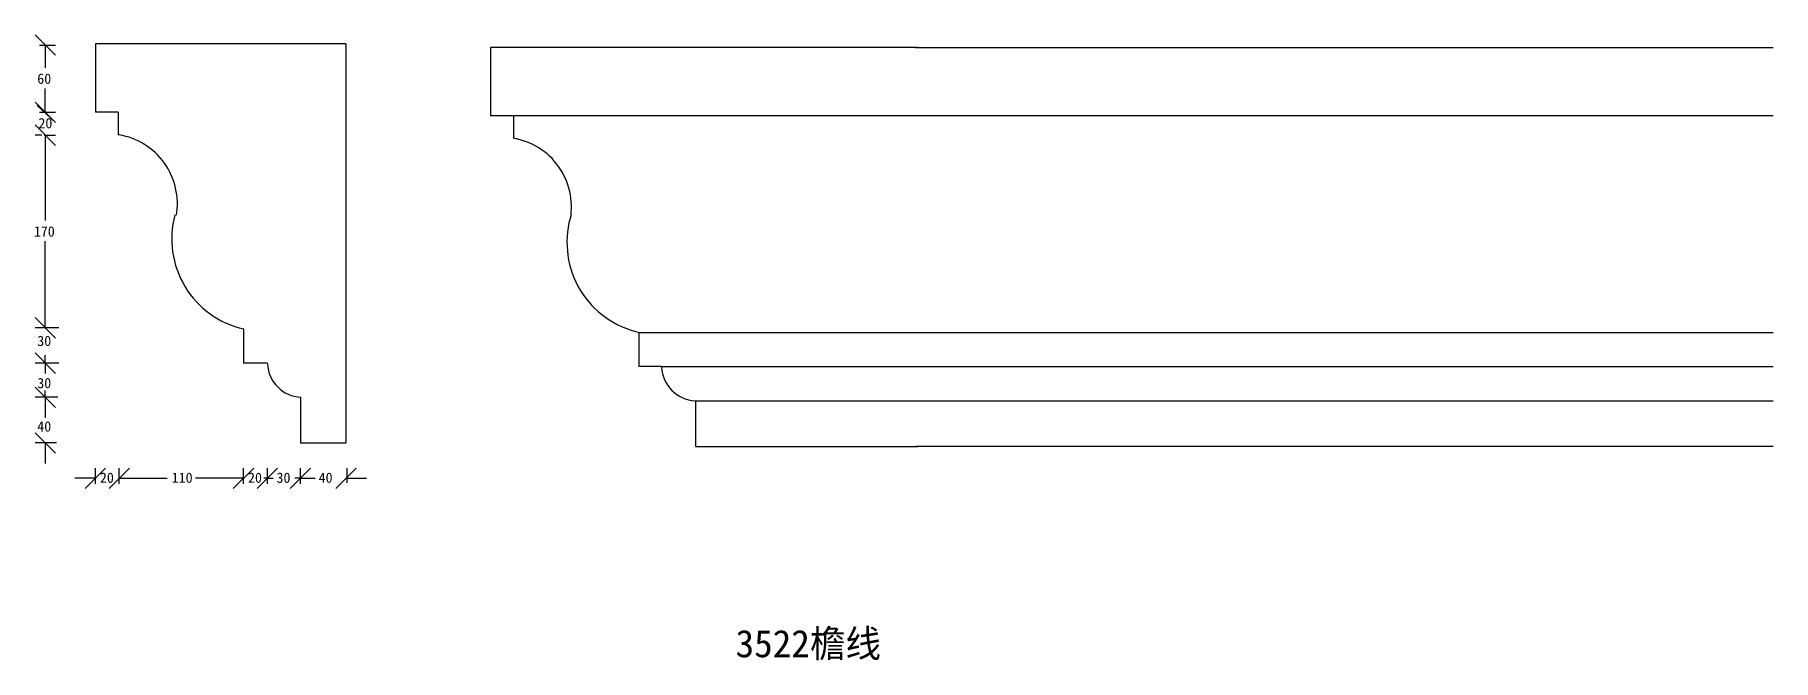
# Model space of a CAD drawing. Header units: metres. Extents: x 6 to 21.2, y 2.8 to 8.3.
import ezdxf

# ---------------------------------------------------------------- set-up
doc = ezdxf.new("R2010")
doc.units = ezdxf.units.M

msp = doc.modelspace()

# ---------------------------------------------------------------- linework, layer by layer
for p, q in [((6.14, 8.14), (5.96, 8.32)), ((6, 8.23), (6.14, 8.23)), ((6.05, 8.23), (6.05, 8.03)), ((8.69, 8.24), (6.49, 8.24)), ((6.49, 8.24), (6.49, 7.64)), ((8.69, 8.24), (8.69, 4.74)), ((13.71, 8.21), (9.96, 8.21)), ((9.96, 8.21), (9.96, 7.61)), ((13.69, 8.21), (21.22, 8.21)), ((6.05, 7.64), (6.05, 7.85)), ((6.05, 7.64), (6.05, 7.82)), ((6.14, 7.55), (5.96, 7.73)), ((6.14, 7.55), (5.98, 7.7)), ((6, 7.64), (6.14, 7.64)), ((6.04, 7.64), (6.14, 7.64)), ((6.69, 7.64), (6.49, 7.64)), ((6.69, 7.64), (6.69, 7.44)), ((6.14, 7.35), (5.96, 7.53)), ((6.14, 7.35), (5.99, 7.5)), ((21.22, 7.61), (9.96, 7.61)), ((10.16, 7.61), (10.16, 7.41)), ((6.02, 7.44), (5.96, 7.44)), ((6.04, 7.44), (6.14, 7.44)), ((6.05, 7.44), (6.05, 6.69)), ((6.05, 7.44), (6.05, 7.26)), ((6.05, 5.75), (6.05, 6.51)), ((6.14, 5.66), (5.96, 5.84)), ((6.14, 5.66), (5.96, 5.84)), ((6.05, 5.75), (6.05, 5.93)), ((6.12, 5.75), (5.96, 5.75)), ((6.17, 5.75), (5.96, 5.75)), ((7.79, 5.74), (7.79, 5.44)), ((11.26, 5.71), (11.26, 5.41)), ((11.26, 5.71), (21.22, 5.71)), ((6.14, 5.35), (5.96, 5.53)), ((6.14, 5.35), (5.96, 5.53)), ((6.05, 5.44), (6.05, 5.51)), ((6.17, 5.44), (5.96, 5.44)), ((6.06, 5.44), (5.96, 5.44)), ((6.05, 5.44), (6.05, 5.35)), ((8, 5.44), (7.79, 5.44)), ((11.46, 5.41), (11.26, 5.41)), ((11.46, 5.41), (21.22, 5.41)), ((6.14, 5.05), (5.96, 5.23)), ((6.14, 5.05), (5.96, 5.23)), ((6.05, 5.14), (6.05, 5.2)), ((6.16, 5.14), (5.96, 5.14)), ((6.08, 5.14), (5.96, 5.14)), ((6.05, 5.14), (6.05, 4.96)), ((8.29, 5.14), (8.29, 4.74)), ((11.76, 5.11), (11.76, 4.71)), ((11.76, 5.11), (21.22, 5.11)), ((6.14, 4.65), (5.96, 4.83)), ((6.15, 4.74), (5.96, 4.74)), ((6.05, 4.74), (6.05, 4.56)), ((8.29, 4.74), (8.69, 4.74)), ((11.76, 4.71), (13.71, 4.71)), ((21.22, 4.71), (13.69, 4.71)), ((6.49, 4.43), (6.31, 4.43)), ((6.4, 4.34), (6.58, 4.52)), ((6.49, 4.38), (6.49, 4.52)), ((6.61, 4.34), (6.79, 4.52)), ((6.61, 4.34), (6.79, 4.52)), ((6.7, 4.38), (6.7, 4.52)), ((6.7, 4.44), (6.7, 4.52)), ((6.7, 4.43), (6.88, 4.43)), ((6.7, 4.43), (7.12, 4.43)), ((7.79, 4.43), (7.37, 4.43)), ((7.79, 4.43), (7.61, 4.43)), ((7.7, 4.34), (7.88, 4.52)), ((7.7, 4.34), (7.88, 4.52)), ((7.79, 4.38), (7.79, 4.52)), ((7.79, 4.43), (7.79, 4.52)), ((7.91, 4.34), (8.09, 4.52)), ((7.91, 4.34), (8.09, 4.52)), ((8, 4.43), (7.97, 4.43)), ((8, 4.38), (8, 4.52)), ((8, 4.43), (8, 4.52)), ((8, 4.43), (8.05, 4.43)), ((8.2, 4.34), (8.38, 4.52)), ((8.2, 4.34), (8.38, 4.52)), ((8.29, 4.43), (8.24, 4.43)), ((8.29, 4.38), (8.29, 4.52)), ((8.29, 4.46), (8.29, 4.52)), ((8.29, 4.43), (8.42, 4.43)), ((8.6, 4.34), (8.78, 4.52)), ((8.69, 4.43), (8.87, 4.43)), ((8.7, 4.39), (8.7, 4.52))]:
    msp.add_line(p, q)
for centre, radius, start, end in [((6.6, 6.84), 0.61, 350.24, 80.7), ((10.06, 6.81), 0.61, 350.24, 80.7), ((7.97, 6.53), 0.81, 164.99, 257.42), ((11.44, 6.5), 0.81, 164.99, 257.42), ((8.31, 5.45), 0.31, 182.91, 267.14), ((11.77, 5.42), 0.31, 182.91, 267.14)]:
    msp.add_arc(centre, radius, start, end)

# ---------------------------------------------------------------- texts
for s, height, p in [('60', 0.09, (5.98, 7.89)), ('20', 0.09, (5.99, 7.5)), ('170', 0.09, (5.95, 6.55)), ('30', 0.09, (5.98, 5.59)), ('30', 0.09, (5.98, 5.22)), ('40', 0.09, (5.98, 4.84)), ('20', 0.09, (6.53, 4.39)), ('110', 0.09, (7.16, 4.39)), ('20', 0.09, (7.83, 4.39)), ('30', 0.09, (8.08, 4.39)), ('40', 0.09, (8.45, 4.39)), ('3522檐线', 0.24, (12.11, 2.86))]:
    msp.add_text(s, height=height).set_placement(p)

doc.saveas('drawing.dxf')
